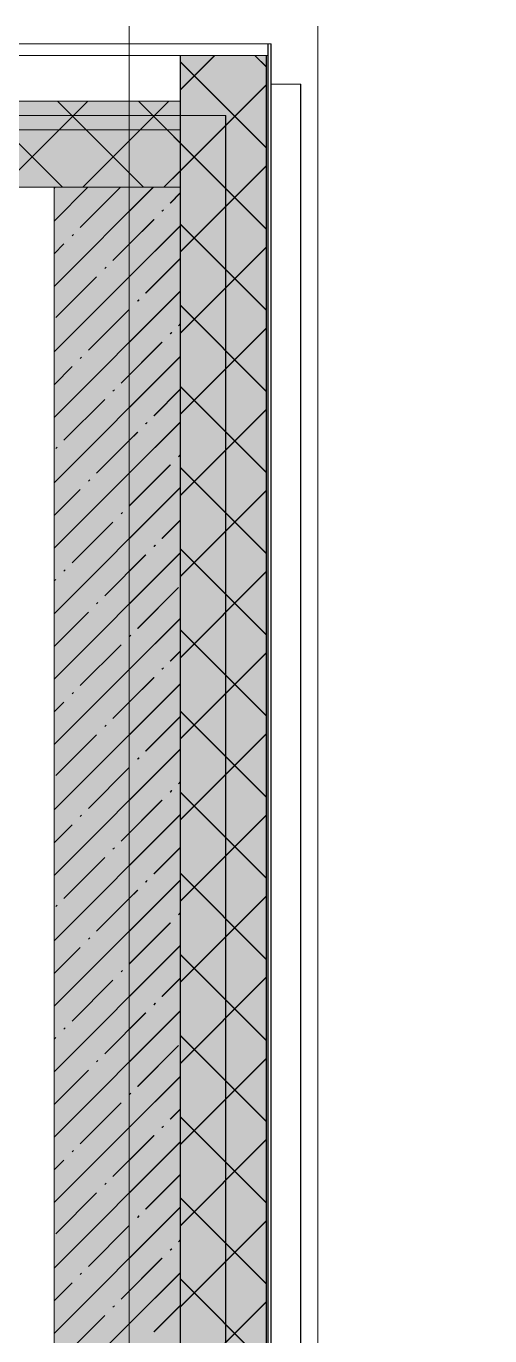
# Model space of a CAD drawing. Header units: millimetres. Extents: x -3817 to 677485, y -22715 to 103890.
# Drawn here: x 84945 to 85753, y 27010 to 29292 of the extents above; entities that cross this region are included whole.
import ezdxf

# ---------------------------------------------------------------- set-up
doc = ezdxf.new("R2010")
doc.units = ezdxf.units.MM
doc.layers.add('PDF _Геометрия', color=7, linetype='Continuous', true_color=0x1d1d1d)
doc.layers.add('PDF _Сплошная заливка', color=7, linetype='Continuous', true_color=0xffffff)

msp = doc.modelspace()

# ---------------------------------------------------------------- hatches: boundary and pattern name
at = {"layer": 'PDF _Сплошная заливка', "transparency": 33554559}
for points in [[(85275.9, 25591.3), (85363.3, 25591.3), (85363.3, 29241.3), (85213.3, 29241.3), (85213.3, 25591.3)], [(85213.6, 25591.3), (85363.6, 25591.3), (85363.6, 29241.3), (85213.6, 29241.3), (85213.6, 26490)]]:
    msp.add_hatch(color=256, dxfattribs=at).paths.add_polyline_path(points)
h = msp.add_hatch(color=256, dxfattribs=at)
h.paths.add_polyline_path([(85213.3, 29111.3), (85213.3, 29161.3), (80593.3, 29161.3), (80593.3, 29111.3), (84533.7, 29111.3)], flags=0)
h.paths.add_polyline_path([(70803.3, 29111.3), (71053.3, 29111.3), (71053.3, 29161.3), (68453.3, 29161.3), (68453.3, 29111.3), (70432.2, 29111.3)], flags=0)
h.paths.add_polyline_path([(73153.3, 29111.3), (74493.3, 29111.3), (74493.3, 29161.3), (73153.3, 29161.3)], flags=0)
h.paths.add_polyline_path([(77111.9, 29111.3), (77493.3, 29111.3), (77493.3, 29161.3), (76593.3, 29161.3), (76593.3, 29111.3)], flags=0)
h.paths.add_polyline_path([(60248.3, 29111.3), (61303.3, 29111.3), (61303.3, 29161.3), (60248.3, 29161.3)], flags=0)
h.paths.add_polyline_path([(66403.3, 29111.3), (67353.3, 29111.3), (67353.3, 29161.3), (66403.3, 29161.3)], flags=0)
h.paths.add_polyline_path([(57815.1, 29111.3), (57948.3, 29111.3), (57948.3, 29161.3), (57103.3, 29161.3), (57103.3, 29111.3), (57444.1, 29111.3)], flags=0)
h.paths.add_polyline_path([(51103.3, 29111.3), (52003.3, 29111.3), (52003.3, 29161.3), (51103.3, 29161.3)], flags=0)
h.paths.add_polyline_path([(55003.3, 29111.3), (55003.3, 29161.3), (54103.3, 29161.3), (54104.2, 29111.3), (54846.4, 29111.3)], flags=0)
h.paths.add_polyline_path([(49003.3, 29111.3), (49003.3, 29161.3), (47903.3, 29161.3), (47903.3, 29111.3), (48909, 29111.3)], flags=0)
h.paths.add_polyline_path([(44803.3, 29111.3), (44803.3, 29161.3), (42403.3, 29161.3), (42403.3, 29111.3), (44455.9, 29111.3)], flags=0)
h = msp.add_hatch(color=256, dxfattribs=at)
h.paths.add_polyline_path([(85213.3, 29011.3), (85213.3, 29111.3), (80593.3, 29111.3), (80593.3, 29011.3), (84533.7, 29011.3)], flags=0)
h.paths.add_polyline_path([(77493.3, 29011.3), (77493.3, 29111.3), (76593.3, 29111.3), (76593.3, 29011.3), (77111.9, 29011.3)], flags=0)
h.paths.add_polyline_path([(67353.3, 29011.3), (67353.3, 29013.3), (67321.3, 29013.3), (67321.3, 29021.3), (67353.3, 29021.3), (67353.3, 29111.3), (66403.3, 29111.3), (66403.3, 29011.3), (67321.3, 29011.3)], flags=0)
h.paths.add_polyline_path([(68485.3, 29011.3), (71053.3, 29011.3), (71053.3, 29111.3), (68453.3, 29111.3), (68453.3, 29021.3), (68485.3, 29021.3), (68485.3, 29013.3), (68453.3, 29011.3)], flags=0)
h.paths.add_polyline_path([(74283.3, 29011.3), (74493.3, 29011.3), (74493.3, 29111.3), (73153.3, 29111.3), (73153.3, 29011.3), (74143.2, 29011.3)], flags=0)
h.paths.add_polyline_path([(54403.3, 29011.3), (55003.3, 29011.3), (55003.3, 29111.3), (54103.3, 29111.3), (54104.2, 29011.3)], flags=0)
h.paths.add_polyline_path([(60783.9, 29011.3), (61303.3, 29011.3), (61303.3, 29111.3), (60248.3, 29111.3), (60248.3, 29011.3), (60412.8, 29011.3)], flags=0)
h.paths.add_polyline_path([(51103.3, 29011.3), (52003.3, 29011.3), (52003.3, 29111.3), (51103.3, 29111.3)], flags=0)
h.paths.add_polyline_path([(57103.3, 29011.3), (57948.3, 29011.3), (57948.3, 29111.3), (57103.3, 29111.3)], flags=0)
h.paths.add_polyline_path([(48403.3, 29011.3), (49003.3, 29011.3), (49003.3, 29111.3), (47903.3, 29111.3), (47903.3, 29011.3), (48166.8, 29011.3)], flags=0)
h.paths.add_polyline_path([(44803.3, 29011.3), (44803.3, 29111.3), (42403.3, 29111.3), (42403.3, 29011.3), (44455.9, 29011.3)], flags=0)

# ---------------------------------------------------------------- linework, layer by layer
at = {"layer": 'PDF _Геометрия', "color": 7, "lineweight": 9}
for points in [[(85124.2, 5212.4), (85124.2, 16952.3), (84824.2, 17102.3), (85424.2, 17402.3), (85124.2, 17552.3), (85124.2, 29292.1)], [(85453.3, 29292.1), (85453.3, 17552.3), (85753.3, 17402.3), (85153.3, 17102.3), (85453.3, 16952.3), (85453.3, 5212.4)], [(85213.3, 29161.3), (85213.3, 29241.3), (80593.3, 29241.3)], [(85213.6, 29161.3), (85213.6, 29241.3), (85124.2, 29241.3)], [(85453.3, 25744.3), (85371.3, 25744.3), (85366.3, 25744.3), (85366.3, 29241.3), (85366.3, 29261.3), (85366.3, 29241.3), (85363.3, 29241.3), (85213.3, 29241.3)], [(85213.6, 29241.3), (85363.6, 29241.3), (85366.6, 29241.3), (85366.6, 29261.4), (85366.6, 29241.3), (85366.6, 25744.3), (85371.6, 25744.3), (85623.6, 25744.3)], [(85453.3, 25741.3), (85371.3, 25741.3), (85366.3, 25741.3), (85363.3, 25741.3), (85363.3, 29241.3)], [(85623.6, 25741.4), (85371.6, 25741.4), (85366.6, 25741.4), (85363.6, 25741.4), (85363.6, 29241.3)], [(85213.3, 29111.3), (85213.3, 29161.3), (80593.3, 29161.3)], [(85213.6, 29111.3), (85213.6, 29161.3), (85124.2, 29161.3)], [(85453.3, 25670.3), (85292.3, 25670.3), (85292.3, 29136.3), (80593.3, 29136.3)], [(85623.6, 25670.3), (85292.6, 25670.3), (85292.6, 29136.3), (85124.2, 29136.3)], [(85213.3, 29011.3), (85213.3, 29111.3), (80593.3, 29111.3)], [(85213.6, 29011.4), (85213.6, 29111.3), (85124.2, 29111.3)]]:
    msp.add_lwpolyline(points, dxfattribs=at)
at = {"layer": 'PDF _Геометрия', "color": 9, "lineweight": 9, "true_color": 0xc0c0c0}
for points in [[(85453.3, 25749.3), (85371.3, 25749.3), (85371.3, 29261.3), (85366.3, 29261.3), (85213.3, 29261.3), (80593.3, 29261.3), (80593.3, 29011.3), (80593.3, 28811.3), (80893.3, 28811.3), (80893.3, 29011.3), (85213.3, 29011.3), (85213.3, 25591.3), (85363.3, 25591.3)], [(85371.6, 29191.3), (85423.6, 29191.3), (85423.6, 29011.4), (85423.6, 25771.3), (85623.6, 25771.3), (85623.6, 25591.3), (85623.6, 25749.3), (85371.6, 25749.3), (85371.6, 29261.4), (85366.6, 29261.4), (85213.6, 29261.4), (85124.2, 29261.4)], [(85453.3, 25771.3), (85423.3, 25771.3), (85423.3, 29011.3), (85423.3, 29191.3), (85371.3, 29191.3)], [(85263.3, 25341.3), (85213.3, 25341.3), (85213.3, 23941.4), (85213.3, 23921.3), (85213.3, 23871.3), (85213.3, 29011.3), (84993.3, 29011.3), (84993.3, 23791.3), (83753.3, 23791.3)], [(85263.6, 25341.3), (85213.6, 25341.3), (85213.6, 23941.3), (85213.6, 23921.3), (85213.6, 23871.3), (85213.6, 29011.4), (85124.2, 29011.4), (85213.6, 29011.4), (85213.6, 25591.3), (85363.6, 25591.3), (85371.6, 25591.3), (85243.6, 25591.3), (85243.6, 25341.3), (85283.6, 25341.3)]]:
    msp.add_lwpolyline(points, dxfattribs=at)
at = {"layer": 'PDF _Геометрия', "lineweight": 9}
for points in [[(85213.3, 29181.4), (85273.2, 29241.3)], [(85213.6, 29181.4), (85273.5, 29241.3)], [(85363.3, 29221.3), (85343.2, 29241.3)], [(85363.6, 29221.3), (85343.6, 29241.3)], [(85363.3, 29079.9), (85213.3, 29229.9)], [(85363.6, 29079.9), (85213.6, 29229.9)], [(85184.6, 29011.3), (85213.3, 29040), (85363.3, 29190)], [(85184.9, 29011.4), (85213.6, 29040), (85363.6, 29190)], [(85007.6, 29011.3), (84907.6, 29111.3), (84857.6, 29161.3)], [(84901.8, 29011.3), (85001.8, 29111.3), (85051.8, 29161.3)], [(85149, 29011.3), (85049, 29111.3), (84999, 29161.3)], [(85043.2, 29011.3), (85143.2, 29111.3), (85193.2, 29161.3)], [(85124.2, 29092.1), (85143.5, 29111.3), (85193.5, 29161.3)], [(85363.3, 28938.5), (85213.3, 29088.5), (85190.4, 29111.3), (85140.4, 29161.3)], [(85363.6, 28938.5), (85213.6, 29088.5), (85190.7, 29111.3), (85140.7, 29161.3)], [(85149.3, 29011.4), (85124.2, 29036.4)], [(85213.3, 28898.6), (85363.3, 29048.6)], [(85213.6, 28898.6), (85363.6, 29048.6)], [(84993.3, 28952.4), (85052.2, 29011.3)], [(84993.3, 28838.4), (85166.2, 29011.3)], [(84993.3, 29009.5), (84995.2, 29011.3)], [(85038.9, 28941), (85109.2, 29011.3)], [(85124.2, 28969), (85166.5, 29011.4)], [(85195.7, 28983.8), (85213.3, 29001.4)], [(85196, 28983.8), (85213.6, 29001.4)], [(85181.4, 28969.5), (85183.8, 28971.9)], [(85181.8, 28969.5), (85184.1, 28971.9)], [(84993.3, 28724.3), (85213.3, 28944.3)], [(85095.9, 28884), (85167.2, 28955.3)], [(85124.2, 28912), (85167.5, 28955.3)], [(85124.2, 28855), (85213.6, 28944.3)], [(85363.3, 28797.1), (85213.3, 28947.1)], [(85363.6, 28797.1), (85213.6, 28947.1)], [(85024.6, 28926.8), (85027, 28929.1)], [(84993.3, 28895.4), (85010.4, 28912.5)], [(85213.3, 28757.2), (85363.3, 28907.2)], [(85213.6, 28757.2), (85363.6, 28907.2)], [(85152.9, 28827), (85213.3, 28887.3)], [(85153.2, 28827), (85213.6, 28887.3)], [(84996.1, 28784.2), (85067.4, 28855.5)], [(85081.6, 28869.7), (85084, 28872.1)], [(84993.3, 28610.3), (85213.3, 28830.3)], [(85124.2, 28740.9), (85213.6, 28830.3)], [(85138.7, 28812.7), (85141, 28815.1)], [(85139, 28812.7), (85141.4, 28815.1)], [(85053.1, 28727.2), (85124.4, 28798.5)], [(85363.3, 28655.6), (85213.3, 28805.6)], [(85363.6, 28655.6), (85213.6, 28805.6)], [(85210, 28769.9), (85213.3, 28773.3)], [(85210.3, 28769.9), (85213.6, 28773.3)], [(85213.3, 28615.7), (85363.3, 28765.8)], [(85213.6, 28615.8), (85363.6, 28765.8)], [(85110.2, 28670.2), (85181.4, 28741.4)], [(85124.2, 28683.9), (85181.8, 28741.4)], [(85195.7, 28755.7), (85198.1, 28758.1)], [(85196, 28755.7), (85198.4, 28758.1)], [(84993.3, 28496.2), (85213.3, 28716.2)], [(85038.9, 28712.9), (85041.3, 28715.3)], [(85124.2, 28626.9), (85213.6, 28716.2)], [(84993.3, 28667.3), (85024.6, 28698.7)], [(85095.9, 28655.9), (85098.3, 28658.3)], [(85167.2, 28613.1), (85213.3, 28659.2)], [(85167.5, 28613.1), (85213.6, 28659.2)], [(85363.3, 28514.2), (85213.3, 28664.2)], [(85363.6, 28514.2), (85213.6, 28664.2)], [(85010.4, 28570.4), (85081.6, 28641.6)], [(85213.3, 28474.3), (85363.3, 28624.3)], [(85213.6, 28474.3), (85363.6, 28624.3)], [(84993.3, 28382.2), (85213.3, 28602.2)], [(85124.2, 28512.9), (85213.6, 28602.2)], [(85152.9, 28598.9), (85155.3, 28601.2)], [(85153.2, 28598.9), (85155.6, 28601.2)], [(85067.4, 28513.3), (85138.7, 28584.6)], [(85124.2, 28569.9), (85139, 28584.6)], [(84996.1, 28556.1), (84998.5, 28558.5)], [(85210, 28541.8), (85212.3, 28544.2)], [(85210.3, 28541.8), (85212.6, 28544.2)], [(85124.4, 28456.3), (85195.7, 28527.6)], [(85124.7, 28456.3), (85196, 28527.6)], [(85363.3, 28372.8), (85213.3, 28522.8)], [(85363.6, 28372.8), (85213.6, 28522.8)], [(84993.3, 28268.1), (85213.3, 28488.1)], [(85053.1, 28499.1), (85055.5, 28501.5)], [(85124.2, 28398.8), (85213.6, 28488.1)], [(84993.3, 28439.2), (85038.9, 28484.8)], [(85213.3, 28332.9), (85363.3, 28482.9)], [(85213.6, 28332.9), (85363.6, 28482.9)], [(85110.2, 28442.1), (85112.5, 28444.4)], [(85024.6, 28356.5), (85095.9, 28427.8)], [(85181.4, 28399.3), (85213.3, 28431.1)], [(85181.8, 28399.3), (85213.6, 28431.1)], [(84993.3, 28154.1), (85213.3, 28374.1)], [(85124.2, 28284.8), (85213.6, 28374.1)], [(85167.2, 28385), (85169.6, 28387.4)], [(85167.5, 28385), (85169.9, 28387.4)], [(85363.3, 28231.4), (85213.3, 28381.4)], [(85363.6, 28231.4), (85213.6, 28381.4)], [(85081.6, 28299.5), (85152.9, 28370.8)], [(85124.2, 28341.8), (85153.2, 28370.8)], [(84993.3, 28325.2), (84996.1, 28328)], [(85010.4, 28342.3), (85012.7, 28344.6)], [(85213.3, 28191.5), (85363.3, 28341.5)], [(85213.6, 28191.5), (85363.6, 28341.5)], [(85138.7, 28242.5), (85210, 28313.8)], [(85139, 28242.5), (85210.3, 28313.8)], [(85067.4, 28285.2), (85069.8, 28287.6)], [(84993.3, 28211.1), (85053.1, 28271)], [(84993.3, 28040), (85213.3, 28260)], [(85124.2, 28170.7), (85213.6, 28260)], [(85363.3, 28090), (85213.3, 28240)], [(85363.6, 28090), (85213.6, 28240)], [(85038.9, 28142.7), (85110.2, 28214)], [(85124.4, 28228.2), (85126.8, 28230.6)], [(85124.7, 28228.2), (85127.1, 28230.6)], [(85195.7, 28185.4), (85213.3, 28203)], [(85196, 28185.4), (85213.6, 28203)], [(85213.3, 28050.1), (85363.3, 28200.1)], [(85213.6, 28050.1), (85363.6, 28200.1)], [(85181.4, 28171.2), (85183.8, 28173.6)], [(85181.8, 28171.2), (85184.1, 28173.6)], [(84993.3, 27926), (85213.3, 28146)], [(85095.9, 28085.7), (85167.2, 28156.9)], [(85124.2, 28113.7), (85167.5, 28156.9)], [(85124.2, 28056.7), (85213.6, 28146)], [(85024.6, 28128.4), (85027, 28130.8)], [(84993.3, 28097.1), (85010.4, 28114.2)], [(85152.9, 28028.6), (85213.3, 28089)], [(85153.2, 28028.6), (85213.6, 28089)], [(85363.3, 27948.5), (85213.3, 28098.5)], [(85363.6, 27948.5), (85213.6, 28098.5)], [(84996.1, 27985.9), (85067.4, 28057.1)], [(85081.6, 28071.4), (85084, 28073.8)], [(85213.3, 27908.6), (85363.3, 28058.6)], [(85213.6, 27908.6), (85363.6, 28058.6)], [(84993.3, 27811.9), (85213.3, 28031.9)], [(85124.2, 27942.6), (85213.6, 28031.9)], [(85138.7, 28014.4), (85141, 28016.7)], [(85139, 28014.4), (85141.4, 28016.7)], [(85053.1, 27928.8), (85124.4, 28000.1)], [(85210, 27971.6), (85213.3, 27974.9)], [(85210.3, 27971.6), (85213.6, 27974.9)], [(85110.2, 27871.8), (85181.4, 27943.1)], [(85124.2, 27885.6), (85181.8, 27943.1)], [(85195.7, 27957.3), (85198.1, 27959.7)], [(85196, 27957.3), (85198.4, 27959.7)], [(85363.3, 27807.1), (85213.3, 27957.1)], [(85363.6, 27807.1), (85213.6, 27957.1)], [(84993.3, 27697.9), (85213.3, 27917.9)], [(85038.9, 27914.6), (85041.3, 27916.9)], [(85124.2, 27828.6), (85213.6, 27917.9)], [(85213.3, 27767.2), (85363.3, 27917.2)], [(85213.6, 27767.2), (85363.6, 27917.2)], [(84993.3, 27869), (85024.6, 27900.3)], [(85095.9, 27857.6), (85098.3, 27859.9)], [(85167.2, 27814.8), (85213.3, 27860.9)], [(85167.5, 27814.8), (85213.6, 27860.9)], [(85010.4, 27772), (85081.6, 27843.3)], [(84993.3, 27583.8), (85213.3, 27803.8)], [(85124.2, 27714.5), (85213.6, 27803.8)], [(85152.9, 27800.5), (85155.3, 27802.9)], [(85153.2, 27800.5), (85155.6, 27802.9)], [(85363.3, 27665.7), (85213.3, 27815.7)], [(85363.6, 27665.7), (85213.6, 27815.7)], [(85067.4, 27715), (85138.7, 27786.3)], [(85124.2, 27771.5), (85139, 27786.3)], [(84996.1, 27757.8), (84998.5, 27760.1)], [(85213.3, 27625.8), (85363.3, 27775.8)], [(85213.6, 27625.8), (85363.6, 27775.8)], [(85210, 27743.5), (85212.3, 27745.9)], [(85210.3, 27743.5), (85212.6, 27745.9)], [(85124.4, 27658), (85195.7, 27729.2)], [(85124.7, 27658), (85196, 27729.2)], [(84993.3, 27469.8), (85213.3, 27689.8)], [(85053.1, 27700.7), (85055.5, 27703.1)], [(85124.2, 27600.5), (85213.6, 27689.8)], [(84993.3, 27640.9), (85038.9, 27686.5)], [(85363.3, 27524.3), (85213.3, 27674.3)], [(85363.6, 27524.3), (85213.6, 27674.3)], [(85110.2, 27643.7), (85112.5, 27646.1)], [(85024.6, 27558.2), (85095.9, 27629.5)], [(85181.4, 27600.9), (85213.3, 27632.8)], [(85181.8, 27600.9), (85213.6, 27632.8)], [(85213.3, 27484.4), (85363.3, 27634.4)], [(85213.6, 27484.4), (85363.6, 27634.4)], [(84993.3, 27355.7), (85213.3, 27575.7)], [(85124.2, 27486.4), (85213.6, 27575.7)], [(85167.2, 27586.7), (85169.6, 27589.1)], [(85167.5, 27586.7), (85169.9, 27589.1)], [(85081.6, 27501.2), (85152.9, 27572.4)], [(85124.2, 27543.4), (85153.2, 27572.4)], [(84993.3, 27526.8), (84996.1, 27529.7)], [(85010.4, 27543.9), (85012.7, 27546.3)], [(85363.3, 27382.9), (85213.3, 27532.8)], [(85363.6, 27382.8), (85213.6, 27532.9)], [(85138.7, 27444.1), (85210, 27515.4)], [(85139, 27444.1), (85210.3, 27515.4)], [(85067.4, 27486.9), (85069.8, 27489.3)], [(85213.3, 27343), (85363.3, 27493)], [(85213.6, 27343), (85363.6, 27493)], [(84993.3, 27412.8), (85053.1, 27472.6)], [(84993.3, 27241.7), (85213.3, 27461.7)], [(85124.2, 27372.4), (85213.6, 27461.7)], [(85038.9, 27344.3), (85110.2, 27415.6)], [(85124.4, 27429.9), (85126.8, 27432.2)], [(85124.7, 27429.9), (85127.1, 27432.2)], [(85195.7, 27387.1), (85213.3, 27404.7)], [(85196, 27387.1), (85213.6, 27404.7)], [(85363.3, 27241.4), (85213.3, 27391.4)], [(85363.6, 27241.4), (85213.6, 27391.4)], [(85181.4, 27372.8), (85183.8, 27375.2)], [(85181.8, 27372.8), (85184.1, 27375.2)], [(84993.3, 27127.6), (85213.3, 27347.6)], [(85095.9, 27287.3), (85167.2, 27358.6)], [(85124.2, 27315.3), (85167.5, 27358.6)], [(85124.2, 27258.3), (85213.6, 27347.6)], [(85213.3, 27201.5), (85363.3, 27351.5)], [(85213.6, 27201.5), (85363.6, 27351.5)], [(85024.6, 27330.1), (85027, 27332.4)], [(84993.3, 27298.7), (85010.4, 27315.8)], [(85152.9, 27230.3), (85213.3, 27290.6)], [(85153.2, 27230.3), (85213.6, 27290.6)], [(84996.1, 27187.5), (85067.4, 27258.8)], [(85081.6, 27273.1), (85084, 27275.4)], [(84993.3, 27013.6), (85213.3, 27233.6)], [(85124.2, 27144.3), (85213.6, 27233.6)], [(85363.3, 27100), (85213.3, 27250)], [(85363.6, 27100), (85213.6, 27250)], [(85138.7, 27216), (85141, 27218.4)], [(85139, 27216), (85141.4, 27218.4)], [(85213.3, 27060.1), (85363.3, 27210.1)], [(85213.6, 27060.1), (85363.6, 27210.1)], [(85053.1, 27130.5), (85124.4, 27201.8)], [(85210, 27173.3), (85213.3, 27176.6)], [(85210.3, 27173.3), (85213.6, 27176.6)], [(85110.2, 27073.5), (85181.4, 27144.7)], [(85124.2, 27087.2), (85181.8, 27144.7)], [(85195.7, 27159), (85198.1, 27161.4)], [(85196, 27159), (85198.4, 27161.4)], [(84993.3, 26899.5), (85213.3, 27119.5)], [(85038.9, 27116.2), (85041.3, 27118.6)], [(85124.2, 27030.2), (85213.6, 27119.5)], [(84993.3, 27070.6), (85024.6, 27102)], [(85363.3, 26958.6), (85213.3, 27108.6)], [(85363.6, 26958.6), (85213.6, 27108.6)], [(85095.9, 27059.2), (85098.3, 27061.6)], [(85167.2, 27016.4), (85213.3, 27062.5)], [(85167.5, 27016.4), (85213.6, 27062.5)], [(85213.3, 26918.7), (85363.3, 27068.7)], [(85213.6, 26918.7), (85363.6, 27068.7)], [(85010.4, 26973.7), (85081.6, 27045)]]:
    msp.add_lwpolyline(points, dxfattribs=at)
at = {"layer": 'PDF _Сплошная заливка', "lineweight": 35, "transparency": 33554559}
for points in [[(85124.2, 29111.3), (85213.6, 29111.3), (85124.2, 29160.4), (85213.6, 29161.3)], [(85213.6, 29011.4), (85213.6, 29111.3), (85124.2, 29011.4), (85124.2, 29109.4)], [(85213.3, 23771.4), (85213.3, 29011.3), (84993.3, 23771.4), (84993.3, 29011.3)], [(85213.6, 23771.3), (85213.6, 29011.4), (85124.2, 23771.3), (85124.2, 29011.4)]]:
    msp.add_solid(points, dxfattribs=at)

doc.saveas('drawing.dxf')
